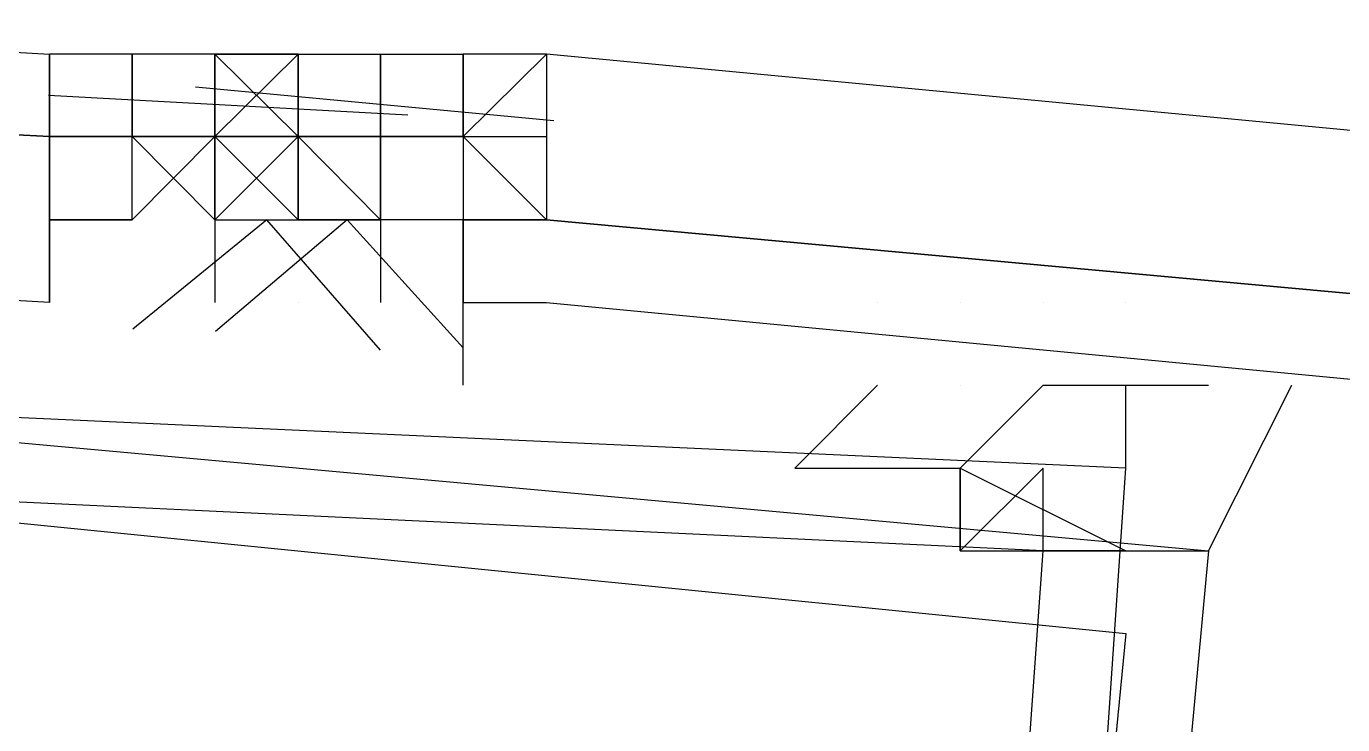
# Model space of a CAD drawing. Header units: feet. Extents: x -84 to 198, y -22 to 181.
# Drawn here: x 95.6629 to 95.8749, y 153.7231 to 153.8356 of the extents above; entities that cross this region are included whole.
import ezdxf

# ---------------------------------------------------------------- set-up
doc = ezdxf.new("R2010")
doc.units = ezdxf.units.FT
doc.layers.add('A-LINEA', color=7, linetype='CONTINUOUS')

msp = doc.modelspace()

# ---------------------------------------------------------------- linework, layer by layer
at = {"layer": 'A-LINEA'}
for p, q in [((95.6667, 153.8311), (95.6667, 153.8311)), ((95.6667, 153.8311), (95.6667, 153.8311)), ((95.6667, 153.8311), (95.6667, 153.8311)), ((95.6667, 153.8311), (95.6667, 153.8311)), ((95.68, 153.8311), (95.6667, 153.8311)), ((95.6667, 153.8311), (95.6667, 153.8311)), ((95.6667, 153.8311), (95.6667, 153.8311)), ((95.6667, 153.8311), (95.6667, 153.8311)), ((95.6667, 153.8311), (95.6667, 153.8311)), ((95.6667, 153.8311), (95.6667, 153.8311)), ((95.6667, 153.8311), (95.6667, 153.8311)), ((95.6667, 153.8311), (95.6667, 153.8311)), ((95.6667, 153.8178), (95.6667, 153.8311)), ((95.6667, 153.8311), (95.6667, 153.8311)), ((95.6667, 153.8311), (95.6667, 153.8311)), ((95.6667, 153.8311), (95.6667, 153.8311)), ((95.6667, 153.8311), (95.6667, 153.8311)), ((95.6667, 153.8311), (95.6667, 153.8311)), ((95.6667, 153.8311), (95.6667, 153.8178)), ((95.6667, 153.8311), (95.6667, 153.8311)), ((95.6667, 153.8311), (95.6667, 153.8311)), ((95.6667, 153.8311), (95.6667, 153.8311)), ((95.6667, 153.8311), (95.6667, 153.8311)), ((95.68, 153.8311), (95.6667, 153.8311)), ((95.6667, 153.8311), (95.6667, 153.8311)), ((95.6667, 153.8311), (95.6667, 153.8311)), ((95.6667, 153.8311), (95.6667, 153.8311)), ((95.6667, 153.8311), (95.6667, 153.8311)), ((95.6667, 153.8311), (95.6667, 153.8311)), ((95.6667, 153.8311), (95.6667, 153.8311)), ((95.6667, 153.8311), (95.6667, 153.8311)), ((95.6667, 153.8178), (95.6667, 153.8311)), ((95.6667, 153.8311), (95.6667, 153.8311)), ((95.6667, 153.8311), (95.6667, 153.8311)), ((95.6667, 153.8311), (95.6667, 153.8311)), ((95.6667, 153.8311), (95.6667, 153.8311)), ((95.6667, 153.8311), (95.6667, 153.8311)), ((95.6667, 153.8311), (95.6667, 153.8178)), ((95.68, 153.8311), (95.68, 153.8311)), ((95.68, 153.8178), (95.68, 153.8311)), ((95.68, 153.8311), (95.68, 153.8311)), ((95.68, 153.8311), (95.68, 153.8311)), ((95.68, 153.8311), (95.68, 153.8311)), ((95.68, 153.8311), (95.68, 153.8311)), ((95.68, 153.8311), (95.68, 153.8311)), ((95.6933, 153.8311), (95.68, 153.8311)), ((95.6933, 153.8311), (95.68, 153.8311)), ((95.68, 153.8311), (95.68, 153.8311)), ((95.68, 153.8311), (95.68, 153.8311)), ((95.68, 153.8178), (95.68, 153.8311)), ((95.68, 153.8311), (95.68, 153.8311)), ((95.68, 153.8311), (95.68, 153.8311)), ((95.68, 153.8311), (95.68, 153.8311)), ((95.68, 153.8311), (95.68, 153.8311)), ((95.68, 153.8311), (95.68, 153.8311)), ((95.6933, 153.8311), (95.68, 153.8311)), ((95.6933, 153.8311), (95.68, 153.8311)), ((95.68, 153.8311), (95.68, 153.8311)), ((95.6933, 153.8311), (95.7067, 153.8311)), ((95.6933, 153.8311), (95.6933, 153.8311)), ((95.6933, 153.8311), (95.6933, 153.8311)), ((95.6933, 153.8311), (95.6933, 153.8311)), ((95.6933, 153.8311), (95.6933, 153.8311)), ((95.6933, 153.8311), (95.6933, 153.8311)), ((95.6933, 153.8178), (95.7067, 153.8311)), ((95.6933, 153.8311), (95.6933, 153.8311)), ((95.6933, 153.8311), (95.7067, 153.8178)), ((95.6933, 153.8311), (95.6933, 153.8311)), ((95.6933, 153.8311), (95.6933, 153.8311)), ((95.6933, 153.8311), (95.6933, 153.8311)), ((95.6933, 153.8311), (95.6933, 153.8311)), ((95.6933, 153.8311), (95.6933, 153.8311)), ((95.6933, 153.8311), (95.6933, 153.8311)), ((95.6933, 153.8311), (95.6933, 153.8311)), ((95.6933, 153.8178), (95.6933, 153.8311)), ((95.6933, 153.8311), (95.6933, 153.8311)), ((95.6933, 153.8311), (95.6933, 153.8311)), ((95.6933, 153.8311), (95.6933, 153.8311)), ((95.6933, 153.8311), (95.6933, 153.8311)), ((95.6933, 153.8311), (95.6933, 153.8311)), ((95.7067, 153.8311), (95.6933, 153.8311)), ((95.6933, 153.8311), (95.6933, 153.8311)), ((95.6933, 153.8311), (95.6933, 153.8311)), ((95.6933, 153.8311), (95.6933, 153.8311)), ((95.6933, 153.8311), (95.6933, 153.8311)), ((95.6933, 153.8311), (95.6933, 153.8311)), ((95.7067, 153.8311), (95.6933, 153.8311)), ((95.6933, 153.8311), (95.6933, 153.8311)), ((95.6933, 153.8311), (95.6933, 153.8311)), ((95.6933, 153.8311), (95.6933, 153.8178)), ((95.6933, 153.8311), (95.6933, 153.8311)), ((95.6933, 153.8311), (95.6933, 153.8311)), ((95.6933, 153.8311), (95.6933, 153.8178)), ((95.6933, 153.8311), (95.6933, 153.8311)), ((95.6933, 153.8311), (95.6933, 153.8311)), ((95.6933, 153.8311), (95.6933, 153.8311)), ((95.6933, 153.8311), (95.6933, 153.8311)), ((95.6933, 153.8178), (95.6933, 153.8311)), ((95.6933, 153.8311), (95.7067, 153.8311)), ((95.6933, 153.8311), (95.6933, 153.8311)), ((95.6933, 153.8311), (95.6933, 153.8311)), ((95.6933, 153.8311), (95.6933, 153.8311)), ((95.6933, 153.8311), (95.6933, 153.8311)), ((95.6933, 153.8311), (95.6933, 153.8311)), ((95.6933, 153.8178), (95.7067, 153.8311)), ((95.6933, 153.8311), (95.6933, 153.8311)), ((95.6933, 153.8311), (95.7067, 153.8178)), ((95.6933, 153.8311), (95.6933, 153.8311)), ((95.6933, 153.8311), (95.6933, 153.8311)), ((95.6933, 153.8311), (95.6933, 153.8311)), ((95.6933, 153.8311), (95.6933, 153.8311)), ((95.6933, 153.8311), (95.6933, 153.8311)), ((95.6933, 153.8311), (95.6933, 153.8311)), ((95.6933, 153.8311), (95.6933, 153.8311)), ((95.6933, 153.8178), (95.6933, 153.8311)), ((95.6933, 153.8311), (95.6933, 153.8311)), ((95.6933, 153.8311), (95.6933, 153.8311)), ((95.6933, 153.8311), (95.6933, 153.8311)), ((95.6933, 153.8311), (95.6933, 153.8311)), ((95.6933, 153.8311), (95.6933, 153.8311)), ((95.7067, 153.8311), (95.6933, 153.8311)), ((95.6933, 153.8311), (95.6933, 153.8311)), ((95.6933, 153.8311), (95.6933, 153.8311)), ((95.6933, 153.8311), (95.6933, 153.8311)), ((95.6933, 153.8311), (95.6933, 153.8311)), ((95.6933, 153.8311), (95.6933, 153.8311)), ((95.7067, 153.8311), (95.6933, 153.8311)), ((95.6933, 153.8311), (95.6933, 153.8311)), ((95.6933, 153.8311), (95.6933, 153.8311)), ((95.6933, 153.8311), (95.6933, 153.8178)), ((95.6933, 153.8311), (95.6933, 153.8311)), ((95.6933, 153.8311), (95.6933, 153.8311)), ((95.6933, 153.8311), (95.6933, 153.8178)), ((95.6933, 153.8311), (95.6933, 153.8311)), ((95.6933, 153.8311), (95.6933, 153.8311)), ((95.6933, 153.8311), (95.6933, 153.8311)), ((95.6933, 153.8311), (95.6933, 153.8311)), ((95.6933, 153.8178), (95.6933, 153.8311)), ((95.7067, 153.8311), (95.72, 153.8311)), ((95.7067, 153.8311), (95.7067, 153.8311)), ((95.7067, 153.8311), (95.7067, 153.8311)), ((95.7067, 153.8311), (95.7067, 153.8311)), ((95.7067, 153.8311), (95.7067, 153.8311)), ((95.7067, 153.8311), (95.7067, 153.8311)), ((95.7067, 153.8311), (95.7067, 153.8311)), ((95.7067, 153.8311), (95.7067, 153.8311)), ((95.7067, 153.8311), (95.7067, 153.8311)), ((95.7067, 153.8311), (95.7067, 153.8311)), ((95.7067, 153.8311), (95.7067, 153.8311)), ((95.7067, 153.8311), (95.7067, 153.8178)), ((95.7067, 153.8311), (95.7067, 153.8311)), ((95.7067, 153.8311), (95.7067, 153.8311)), ((95.7067, 153.8311), (95.7067, 153.8311)), ((95.7067, 153.8311), (95.7067, 153.8311)), ((95.7067, 153.8178), (95.7067, 153.8311)), ((95.7067, 153.8311), (95.7067, 153.8311)), ((95.7067, 153.8311), (95.7067, 153.8311)), ((95.7067, 153.8311), (95.7067, 153.8311)), ((95.7067, 153.8311), (95.7067, 153.8311)), ((95.7067, 153.8311), (95.7067, 153.8311)), ((95.7067, 153.8311), (95.7067, 153.8311)), ((95.7067, 153.8311), (95.7067, 153.8311)), ((95.7067, 153.8311), (95.7067, 153.8311)), ((95.7067, 153.8311), (95.7067, 153.8311)), ((95.7067, 153.8311), (95.7067, 153.8311)), ((95.7067, 153.8311), (95.7067, 153.8311)), ((95.7067, 153.8311), (95.7067, 153.8311)), ((95.7067, 153.8311), (95.7067, 153.8311)), ((95.7067, 153.8311), (95.7067, 153.8311)), ((95.7067, 153.8311), (95.7067, 153.8311)), ((95.7067, 153.8311), (95.7067, 153.8311)), ((95.7067, 153.8311), (95.7067, 153.8311)), ((95.7067, 153.8311), (95.7067, 153.8311)), ((95.7067, 153.8311), (95.7067, 153.8311)), ((95.7067, 153.8311), (95.7067, 153.8311)), ((95.7067, 153.8178), (95.7067, 153.8311)), ((95.7067, 153.8311), (95.7067, 153.8311)), ((95.7067, 153.8311), (95.7067, 153.8311)), ((95.7067, 153.8311), (95.72, 153.8311)), ((95.7067, 153.8311), (95.7067, 153.8311)), ((95.7067, 153.8311), (95.7067, 153.8311)), ((95.7067, 153.8311), (95.7067, 153.8311)), ((95.7067, 153.8311), (95.7067, 153.8311)), ((95.7067, 153.8311), (95.7067, 153.8311)), ((95.7067, 153.8311), (95.7067, 153.8311)), ((95.7067, 153.8311), (95.7067, 153.8311)), ((95.7067, 153.8311), (95.7067, 153.8311)), ((95.7067, 153.8311), (95.7067, 153.8311)), ((95.7067, 153.8311), (95.7067, 153.8311)), ((95.7067, 153.8311), (95.7067, 153.8178)), ((95.7067, 153.8311), (95.7067, 153.8311)), ((95.7067, 153.8311), (95.7067, 153.8311)), ((95.7067, 153.8311), (95.7067, 153.8311)), ((95.7067, 153.8311), (95.7067, 153.8311)), ((95.7067, 153.8178), (95.7067, 153.8311)), ((95.7067, 153.8311), (95.7067, 153.8311)), ((95.7067, 153.8311), (95.7067, 153.8311)), ((95.7067, 153.8311), (95.7067, 153.8311)), ((95.7067, 153.8311), (95.7067, 153.8311)), ((95.7067, 153.8311), (95.7067, 153.8311)), ((95.7067, 153.8311), (95.7067, 153.8311)), ((95.7067, 153.8311), (95.7067, 153.8311)), ((95.7067, 153.8311), (95.7067, 153.8311)), ((95.7067, 153.8311), (95.7067, 153.8311)), ((95.7067, 153.8311), (95.7067, 153.8311)), ((95.7067, 153.8311), (95.7067, 153.8311)), ((95.7067, 153.8311), (95.7067, 153.8311)), ((95.7067, 153.8311), (95.7067, 153.8311)), ((95.7067, 153.8311), (95.7067, 153.8311)), ((95.7067, 153.8311), (95.7067, 153.8311)), ((95.7067, 153.8311), (95.7067, 153.8311)), ((95.7067, 153.8311), (95.7067, 153.8311)), ((95.7067, 153.8311), (95.7067, 153.8311)), ((95.7067, 153.8311), (95.7067, 153.8311)), ((95.7067, 153.8311), (95.7067, 153.8311)), ((95.7067, 153.8178), (95.7067, 153.8311)), ((95.7067, 153.8311), (95.7067, 153.8311)), ((95.7067, 153.8311), (95.7067, 153.8311)), ((95.72, 153.8311), (95.72, 153.8311)), ((95.72, 153.8311), (95.7333, 153.8311)), ((95.72, 153.8178), (95.72, 153.8311)), ((95.72, 153.8311), (95.72, 153.8311)), ((95.72, 153.8311), (95.72, 153.8178)), ((95.72, 153.8311), (95.72, 153.8311)), ((95.72, 153.8311), (95.72, 153.8311)), ((95.72, 153.8311), (95.72, 153.8311)), ((95.72, 153.8311), (95.72, 153.8311)), ((95.72, 153.8311), (95.72, 153.8311)), ((95.72, 153.8311), (95.72, 153.8311)), ((95.72, 153.8311), (95.72, 153.8311)), ((95.72, 153.8311), (95.72, 153.8311)), ((95.72, 153.8311), (95.72, 153.8311)), ((95.72, 153.8311), (95.72, 153.8311)), ((95.72, 153.8311), (95.72, 153.8311)), ((95.72, 153.8311), (95.72, 153.8311)), ((95.72, 153.8311), (95.72, 153.8311)), ((95.72, 153.8311), (95.72, 153.8311)), ((95.72, 153.8311), (95.72, 153.8311)), ((95.72, 153.8311), (95.7333, 153.8311)), ((95.72, 153.8178), (95.72, 153.8311)), ((95.72, 153.8311), (95.72, 153.8311)), ((95.72, 153.8311), (95.72, 153.8178)), ((95.72, 153.8311), (95.72, 153.8311)), ((95.72, 153.8311), (95.72, 153.8311)), ((95.72, 153.8311), (95.72, 153.8311)), ((95.72, 153.8311), (95.72, 153.8311)), ((95.72, 153.8311), (95.72, 153.8311)), ((95.72, 153.8311), (95.72, 153.8311)), ((95.72, 153.8311), (95.72, 153.8311)), ((95.72, 153.8311), (95.72, 153.8311)), ((95.72, 153.8311), (95.72, 153.8311)), ((95.72, 153.8311), (95.72, 153.8311)), ((95.72, 153.8311), (95.72, 153.8311)), ((95.72, 153.8311), (95.72, 153.8311)), ((95.72, 153.8311), (95.72, 153.8311)), ((95.72, 153.8311), (95.72, 153.8311)), ((95.7333, 153.8311), (95.7333, 153.8311)), ((95.7333, 153.8311), (95.7333, 153.8311)), ((95.7333, 153.8311), (95.7333, 153.8311)), ((95.7333, 153.8178), (95.7333, 153.8311)), ((95.7333, 153.8311), (95.7333, 153.8311)), ((95.7333, 153.8311), (95.7333, 153.8311)), ((95.7333, 153.8311), (95.7333, 153.8311)), ((95.7333, 153.8311), (95.7333, 153.8311)), ((95.7333, 153.8311), (95.7333, 153.8311)), ((95.7333, 153.8311), (95.7333, 153.8311)), ((95.7333, 153.8311), (95.7333, 153.8311)), ((95.7467, 153.8311), (95.7333, 153.8311)), ((95.7467, 153.8311), (95.7333, 153.8311)), ((95.7333, 153.8311), (95.7333, 153.8311)), ((95.7333, 153.8311), (95.7333, 153.8311)), ((95.7333, 153.8311), (95.7333, 153.8311)), ((95.7333, 153.8178), (95.7333, 153.8311)), ((95.7333, 153.8311), (95.7333, 153.8311)), ((95.7333, 153.8311), (95.7333, 153.8311)), ((95.7333, 153.8311), (95.7333, 153.8311)), ((95.7333, 153.8311), (95.7333, 153.8311)), ((95.7333, 153.8311), (95.7333, 153.8311)), ((95.7333, 153.8311), (95.7333, 153.8311)), ((95.7333, 153.8311), (95.7333, 153.8311)), ((95.7467, 153.8311), (95.7333, 153.8311)), ((95.7467, 153.8311), (95.7333, 153.8311)), ((95.7467, 153.8311), (95.7467, 153.8311)), ((95.7467, 153.8311), (95.7467, 153.8311)), ((95.7467, 153.8311), (95.7467, 153.8311)), ((95.7467, 153.8311), (95.7467, 153.8311)), ((95.7467, 153.8311), (95.7467, 153.8311)), ((95.7467, 153.8311), (95.7467, 153.8311)), ((95.6902, 153.8258), (95.7479, 153.8204)), ((95.6902, 153.8258), (95.7479, 153.8204)), ((95.6665, 153.8245), (95.7244, 153.8213)), ((95.6665, 153.8245), (95.7244, 153.8213)), ((95.6667, 153.8178), (95.6667, 153.8178)), ((95.68, 153.8178), (95.6667, 153.8178)), ((95.6667, 153.8178), (95.6667, 153.8178)), ((95.6667, 153.8178), (95.6667, 153.8178)), ((95.6667, 153.8178), (95.6667, 153.8178)), ((95.6667, 153.8178), (95.6667, 153.8178)), ((95.6667, 153.8178), (95.6667, 153.8178)), ((95.6667, 153.8178), (95.6667, 153.8178)), ((95.6667, 153.8178), (95.6667, 153.8178)), ((95.6667, 153.8178), (95.6667, 153.8178)), ((95.6667, 153.8178), (95.6667, 153.8178)), ((95.6667, 153.8178), (95.6667, 153.8044)), ((95.6667, 153.8178), (95.6667, 153.8178)), ((95.6667, 153.8178), (95.6667, 153.8178)), ((95.6667, 153.8178), (95.68, 153.8178)), ((95.6667, 153.8178), (95.68, 153.8178)), ((95.6667, 153.8178), (95.68, 153.8178)), ((95.6667, 153.8178), (95.68, 153.8178)), ((95.6667, 153.8178), (95.6667, 153.8178)), ((95.68, 153.8178), (95.6667, 153.8178)), ((95.6667, 153.8178), (95.6667, 153.8178)), ((95.6667, 153.8178), (95.6667, 153.8178)), ((95.6667, 153.8178), (95.6667, 153.8178)), ((95.6667, 153.8178), (95.6667, 153.8178)), ((95.6667, 153.8178), (95.6667, 153.8178)), ((95.6667, 153.8178), (95.6667, 153.8178)), ((95.6667, 153.8178), (95.6667, 153.8178)), ((95.6667, 153.8178), (95.6667, 153.8178)), ((95.6667, 153.8178), (95.6667, 153.8178)), ((95.6667, 153.8178), (95.6667, 153.8044)), ((95.6667, 153.8178), (95.6667, 153.8178)), ((95.6667, 153.8178), (95.6667, 153.8178)), ((95.6667, 153.8178), (95.68, 153.8178)), ((95.6667, 153.8178), (95.68, 153.8178)), ((95.6667, 153.8178), (95.68, 153.8178)), ((95.6667, 153.8178), (95.68, 153.8178)), ((95.68, 153.8178), (95.68, 153.8178)), ((95.68, 153.8178), (95.6933, 153.8178)), ((95.68, 153.8178), (95.68, 153.8178)), ((95.6933, 153.8178), (95.68, 153.8178)), ((95.68, 153.8178), (95.68, 153.8178)), ((95.68, 153.8178), (95.68, 153.8178)), ((95.68, 153.8178), (95.68, 153.8178)), ((95.68, 153.8044), (95.68, 153.8178)), ((95.68, 153.8178), (95.68, 153.8178)), ((95.68, 153.8178), (95.68, 153.8178)), ((95.68, 153.8178), (95.68, 153.8178)), ((95.68, 153.8178), (95.68, 153.8178)), ((95.68, 153.8178), (95.68, 153.8178)), ((95.6933, 153.8178), (95.68, 153.8044)), ((95.68, 153.8178), (95.68, 153.8178)), ((95.68, 153.8178), (95.68, 153.8178)), ((95.68, 153.8178), (95.68, 153.8178)), ((95.68, 153.8178), (95.68, 153.8178)), ((95.68, 153.8178), (95.68, 153.8178)), ((95.68, 153.8178), (95.68, 153.8178)), ((95.68, 153.8178), (95.68, 153.8178)), ((95.68, 153.8044), (95.68, 153.8178)), ((95.68, 153.8178), (95.68, 153.8178)), ((95.68, 153.8178), (95.68, 153.8178)), ((95.68, 153.8178), (95.68, 153.8178)), ((95.68, 153.8178), (95.68, 153.8178)), ((95.68, 153.8178), (95.68, 153.8178)), ((95.68, 153.8178), (95.68, 153.8178)), ((95.68, 153.8178), (95.68, 153.8178)), ((95.68, 153.8178), (95.68, 153.8178)), ((95.68, 153.8178), (95.68, 153.8178)), ((95.68, 153.8178), (95.68, 153.8178)), ((95.68, 153.8178), (95.68, 153.8178)), ((95.68, 153.8178), (95.68, 153.8178)), ((95.68, 153.8178), (95.68, 153.8178)), ((95.68, 153.8178), (95.68, 153.8178)), ((95.68, 153.8178), (95.68, 153.8178)), ((95.68, 153.8178), (95.68, 153.8178)), ((95.68, 153.8178), (95.68, 153.8178)), ((95.68, 153.8044), (95.68, 153.8178)), ((95.68, 153.8178), (95.68, 153.8178)), ((95.68, 153.8178), (95.6933, 153.8178)), ((95.68, 153.8178), (95.68, 153.8178)), ((95.6933, 153.8178), (95.68, 153.8178)), ((95.68, 153.8178), (95.68, 153.8178)), ((95.68, 153.8178), (95.68, 153.8178)), ((95.68, 153.8178), (95.68, 153.8178)), ((95.68, 153.8044), (95.68, 153.8178)), ((95.68, 153.8178), (95.68, 153.8178)), ((95.68, 153.8178), (95.68, 153.8178)), ((95.68, 153.8178), (95.68, 153.8178)), ((95.68, 153.8178), (95.68, 153.8178)), ((95.68, 153.8178), (95.68, 153.8178)), ((95.6933, 153.8178), (95.68, 153.8044)), ((95.68, 153.8178), (95.68, 153.8178)), ((95.68, 153.8178), (95.68, 153.8178)), ((95.68, 153.8178), (95.68, 153.8178)), ((95.68, 153.8178), (95.68, 153.8178)), ((95.68, 153.8178), (95.68, 153.8178)), ((95.68, 153.8178), (95.68, 153.8178)), ((95.68, 153.8178), (95.68, 153.8178)), ((95.68, 153.8044), (95.68, 153.8178)), ((95.68, 153.8178), (95.68, 153.8178)), ((95.68, 153.8178), (95.68, 153.8178)), ((95.68, 153.8178), (95.68, 153.8178)), ((95.68, 153.8178), (95.68, 153.8178)), ((95.68, 153.8178), (95.68, 153.8178)), ((95.68, 153.8178), (95.68, 153.8178)), ((95.68, 153.8178), (95.68, 153.8178)), ((95.68, 153.8178), (95.68, 153.8178)), ((95.68, 153.8178), (95.68, 153.8178)), ((95.68, 153.8178), (95.68, 153.8178)), ((95.68, 153.8178), (95.68, 153.8178)), ((95.68, 153.8178), (95.68, 153.8178)), ((95.68, 153.8178), (95.68, 153.8178)), ((95.68, 153.8178), (95.68, 153.8178)), ((95.68, 153.8178), (95.68, 153.8178)), ((95.68, 153.8178), (95.68, 153.8178)), ((95.68, 153.8178), (95.68, 153.8178)), ((95.68, 153.8044), (95.68, 153.8178)), ((95.6933, 153.8178), (95.6933, 153.8178)), ((95.6933, 153.8178), (95.7067, 153.8178)), ((95.6933, 153.8178), (95.6933, 153.8178)), ((95.6933, 153.8178), (95.6933, 153.8178)), ((95.6933, 153.8178), (95.6933, 153.8178)), ((95.6933, 153.8178), (95.6933, 153.8178)), ((95.6933, 153.8178), (95.6933, 153.8178)), ((95.6933, 153.8178), (95.6933, 153.8178)), ((95.6933, 153.8178), (95.6933, 153.8178)), ((95.6933, 153.8178), (95.6933, 153.8178)), ((95.6933, 153.8178), (95.6933, 153.8178)), ((95.6933, 153.8178), (95.6933, 153.8178)), ((95.6933, 153.8178), (95.7067, 153.8178)), ((95.6933, 153.8178), (95.6933, 153.8178)), ((95.6933, 153.8178), (95.6933, 153.8178)), ((95.6933, 153.8178), (95.6933, 153.8178)), ((95.6933, 153.8178), (95.6933, 153.8178)), ((95.6933, 153.8178), (95.6933, 153.8178)), ((95.6933, 153.8178), (95.6933, 153.8044)), ((95.6933, 153.8178), (95.6933, 153.8178)), ((95.6933, 153.8178), (95.6933, 153.8178)), ((95.6933, 153.8178), (95.6933, 153.8178)), ((95.6933, 153.8178), (95.6933, 153.8178)), ((95.6933, 153.8178), (95.6933, 153.8178)), ((95.6933, 153.8178), (95.6933, 153.8178)), ((95.6933, 153.8178), (95.6933, 153.8178)), ((95.6933, 153.8178), (95.6933, 153.8178)), ((95.6933, 153.8178), (95.6933, 153.8044)), ((95.6933, 153.8178), (95.6933, 153.8178)), ((95.6933, 153.8178), (95.6933, 153.8178)), ((95.6933, 153.8178), (95.6933, 153.8178)), ((95.6933, 153.8178), (95.6933, 153.8178)), ((95.6933, 153.8178), (95.6933, 153.8178)), ((95.7067, 153.8178), (95.6933, 153.8178)), ((95.6933, 153.8178), (95.6933, 153.8178)), ((95.6933, 153.8178), (95.6933, 153.8178)), ((95.6933, 153.8178), (95.6933, 153.8178)), ((95.6933, 153.8178), (95.6933, 153.8178)), ((95.6933, 153.8044), (95.6933, 153.8178)), ((95.7067, 153.8044), (95.6933, 153.8178)), ((95.6933, 153.8178), (95.6933, 153.8044)), ((95.6933, 153.8178), (95.6933, 153.8178)), ((95.6933, 153.8178), (95.6933, 153.8044)), ((95.6933, 153.8178), (95.6933, 153.8178)), ((95.6933, 153.8178), (95.6933, 153.8178)), ((95.6933, 153.8178), (95.6933, 153.8178)), ((95.6933, 153.8178), (95.6933, 153.8178)), ((95.6933, 153.8178), (95.6933, 153.8178)), ((95.6933, 153.8178), (95.6933, 153.8178)), ((95.6933, 153.8044), (95.6933, 153.8178)), ((95.6933, 153.8178), (95.6933, 153.8178)), ((95.6933, 153.8178), (95.6933, 153.8178)), ((95.6933, 153.8178), (95.6933, 153.8178)), ((95.6933, 153.8178), (95.6933, 153.8178)), ((95.6933, 153.8178), (95.6933, 153.8178)), ((95.6933, 153.8178), (95.7067, 153.8178)), ((95.6933, 153.8178), (95.6933, 153.8178)), ((95.6933, 153.8178), (95.6933, 153.8178)), ((95.6933, 153.8178), (95.6933, 153.8178)), ((95.6933, 153.8178), (95.6933, 153.8178)), ((95.6933, 153.8178), (95.6933, 153.8178)), ((95.6933, 153.8178), (95.6933, 153.8178)), ((95.6933, 153.8178), (95.6933, 153.8178)), ((95.6933, 153.8178), (95.6933, 153.8178)), ((95.6933, 153.8178), (95.6933, 153.8178)), ((95.6933, 153.8178), (95.6933, 153.8178)), ((95.6933, 153.8178), (95.7067, 153.8178)), ((95.6933, 153.8178), (95.6933, 153.8178)), ((95.6933, 153.8178), (95.6933, 153.8178)), ((95.6933, 153.8178), (95.6933, 153.8178)), ((95.6933, 153.8178), (95.6933, 153.8178)), ((95.6933, 153.8178), (95.6933, 153.8178)), ((95.6933, 153.8178), (95.6933, 153.8044)), ((95.6933, 153.8178), (95.6933, 153.8178)), ((95.6933, 153.8178), (95.6933, 153.8178)), ((95.6933, 153.8178), (95.6933, 153.8178)), ((95.6933, 153.8178), (95.6933, 153.8178)), ((95.6933, 153.8178), (95.6933, 153.8178)), ((95.6933, 153.8178), (95.6933, 153.8178)), ((95.6933, 153.8178), (95.6933, 153.8178)), ((95.6933, 153.8178), (95.6933, 153.8178)), ((95.6933, 153.8178), (95.6933, 153.8044)), ((95.6933, 153.8178), (95.6933, 153.8178)), ((95.6933, 153.8178), (95.6933, 153.8178)), ((95.6933, 153.8178), (95.6933, 153.8178)), ((95.6933, 153.8178), (95.6933, 153.8178)), ((95.6933, 153.8178), (95.6933, 153.8178)), ((95.7067, 153.8178), (95.6933, 153.8178)), ((95.6933, 153.8178), (95.6933, 153.8178)), ((95.6933, 153.8178), (95.6933, 153.8178)), ((95.6933, 153.8178), (95.6933, 153.8178)), ((95.6933, 153.8178), (95.6933, 153.8178)), ((95.6933, 153.8044), (95.6933, 153.8178)), ((95.7067, 153.8044), (95.6933, 153.8178)), ((95.6933, 153.8178), (95.6933, 153.8044)), ((95.6933, 153.8178), (95.6933, 153.8178)), ((95.6933, 153.8178), (95.6933, 153.8044)), ((95.6933, 153.8178), (95.6933, 153.8178)), ((95.6933, 153.8178), (95.6933, 153.8178)), ((95.6933, 153.8178), (95.6933, 153.8178)), ((95.6933, 153.8178), (95.6933, 153.8178)), ((95.6933, 153.8178), (95.6933, 153.8178)), ((95.6933, 153.8178), (95.6933, 153.8178)), ((95.6933, 153.8044), (95.6933, 153.8178)), ((95.6933, 153.8178), (95.6933, 153.8178)), ((95.6933, 153.8178), (95.6933, 153.8178)), ((95.6933, 153.8178), (95.6933, 153.8178)), ((95.6933, 153.8178), (95.6933, 153.8178)), ((95.7067, 153.8178), (95.7067, 153.8178)), ((95.7067, 153.8178), (95.7067, 153.8178)), ((95.7067, 153.8178), (95.7067, 153.8178)), ((95.7067, 153.8178), (95.7067, 153.8178)), ((95.7067, 153.8178), (95.7067, 153.8178)), ((95.7067, 153.8178), (95.7067, 153.8178)), ((95.7067, 153.8178), (95.7067, 153.8178)), ((95.7067, 153.8178), (95.7067, 153.8178)), ((95.7067, 153.8178), (95.7067, 153.8178)), ((95.7067, 153.8178), (95.7067, 153.8178)), ((95.7067, 153.8178), (95.7067, 153.8178)), ((95.7067, 153.8178), (95.7067, 153.8178)), ((95.7067, 153.8178), (95.7067, 153.8178)), ((95.7067, 153.8178), (95.7067, 153.8178)), ((95.7067, 153.8178), (95.7067, 153.8178)), ((95.7067, 153.8044), (95.7067, 153.8178)), ((95.7067, 153.8178), (95.7067, 153.8178)), ((95.7067, 153.8178), (95.7067, 153.8178)), ((95.7067, 153.8178), (95.7067, 153.8178)), ((95.7067, 153.8178), (95.7067, 153.8178)), ((95.7067, 153.8178), (95.7067, 153.8178)), ((95.72, 153.8178), (95.7067, 153.8178)), ((95.7067, 153.8178), (95.7067, 153.8178)), ((95.7067, 153.8178), (95.7067, 153.8178)), ((95.7067, 153.8178), (95.7067, 153.8178)), ((95.7067, 153.8178), (95.7067, 153.8178)), ((95.7067, 153.8044), (95.7067, 153.8178)), ((95.7067, 153.8178), (95.7067, 153.8178)), ((95.72, 153.8044), (95.7067, 153.8178)), ((95.72, 153.8178), (95.7067, 153.8178)), ((95.7067, 153.8044), (95.7067, 153.8178)), ((95.72, 153.8178), (95.7067, 153.8178)), ((95.7067, 153.8178), (95.7067, 153.8178)), ((95.7067, 153.8178), (95.7067, 153.8178)), ((95.7067, 153.8178), (95.7067, 153.8178)), ((95.7067, 153.8178), (95.7067, 153.8178)), ((95.7067, 153.8178), (95.7067, 153.8178)), ((95.7067, 153.8178), (95.7067, 153.8178)), ((95.7067, 153.8178), (95.7067, 153.8178)), ((95.7067, 153.8178), (95.7067, 153.8178)), ((95.7067, 153.8178), (95.7067, 153.8178)), ((95.7067, 153.8178), (95.7067, 153.8178)), ((95.7067, 153.8178), (95.7067, 153.8178)), ((95.7067, 153.8178), (95.7067, 153.8178)), ((95.7067, 153.8178), (95.7067, 153.8178)), ((95.7067, 153.8178), (95.7067, 153.8178)), ((95.7067, 153.8178), (95.7067, 153.8044)), ((95.7067, 153.8178), (95.7067, 153.8178)), ((95.7067, 153.8178), (95.7067, 153.8178)), ((95.7067, 153.8178), (95.7067, 153.8044)), ((95.7067, 153.8178), (95.7067, 153.8178)), ((95.7067, 153.8178), (95.7067, 153.8178)), ((95.7067, 153.8178), (95.7067, 153.8178)), ((95.7067, 153.8178), (95.7067, 153.8178)), ((95.7067, 153.8178), (95.72, 153.8178)), ((95.7067, 153.8178), (95.7067, 153.8178)), ((95.7067, 153.8178), (95.7067, 153.8178)), ((95.7067, 153.8178), (95.7067, 153.8178)), ((95.7067, 153.8178), (95.7067, 153.8178)), ((95.7067, 153.8178), (95.7067, 153.8178)), ((95.7067, 153.8178), (95.7067, 153.8178)), ((95.7067, 153.8178), (95.7067, 153.8178)), ((95.7067, 153.8178), (95.7067, 153.8178)), ((95.7067, 153.8178), (95.7067, 153.8178)), ((95.7067, 153.8178), (95.7067, 153.8178)), ((95.7067, 153.8178), (95.7067, 153.8178)), ((95.7067, 153.8178), (95.7067, 153.8178)), ((95.7067, 153.8178), (95.7067, 153.8178)), ((95.7067, 153.8178), (95.7067, 153.8178)), ((95.7067, 153.8178), (95.7067, 153.8178)), ((95.7067, 153.8044), (95.7067, 153.8178)), ((95.7067, 153.8178), (95.7067, 153.8178)), ((95.7067, 153.8178), (95.7067, 153.8178)), ((95.7067, 153.8178), (95.7067, 153.8178)), ((95.7067, 153.8178), (95.7067, 153.8178)), ((95.7067, 153.8178), (95.7067, 153.8178)), ((95.72, 153.8178), (95.7067, 153.8178)), ((95.7067, 153.8178), (95.7067, 153.8178)), ((95.7067, 153.8178), (95.7067, 153.8178)), ((95.7067, 153.8178), (95.7067, 153.8178)), ((95.7067, 153.8178), (95.7067, 153.8178)), ((95.7067, 153.8044), (95.7067, 153.8178)), ((95.7067, 153.8178), (95.7067, 153.8178)), ((95.72, 153.8044), (95.7067, 153.8178)), ((95.72, 153.8178), (95.7067, 153.8178)), ((95.7067, 153.8044), (95.7067, 153.8178)), ((95.72, 153.8178), (95.7067, 153.8178)), ((95.7067, 153.8178), (95.7067, 153.8178)), ((95.7067, 153.8178), (95.7067, 153.8178)), ((95.7067, 153.8178), (95.7067, 153.8178)), ((95.7067, 153.8178), (95.7067, 153.8178)), ((95.7067, 153.8178), (95.7067, 153.8178)), ((95.7067, 153.8178), (95.7067, 153.8178)), ((95.7067, 153.8178), (95.7067, 153.8178)), ((95.7067, 153.8178), (95.7067, 153.8178)), ((95.7067, 153.8178), (95.7067, 153.8178)), ((95.7067, 153.8178), (95.7067, 153.8178)), ((95.7067, 153.8178), (95.7067, 153.8178)), ((95.7067, 153.8178), (95.7067, 153.8178)), ((95.7067, 153.8178), (95.7067, 153.8178)), ((95.7067, 153.8178), (95.7067, 153.8178)), ((95.7067, 153.8178), (95.7067, 153.8044)), ((95.7067, 153.8178), (95.7067, 153.8178)), ((95.7067, 153.8178), (95.7067, 153.8178)), ((95.7067, 153.8178), (95.7067, 153.8044)), ((95.7067, 153.8178), (95.7067, 153.8178)), ((95.7067, 153.8178), (95.7067, 153.8178)), ((95.7067, 153.8178), (95.7067, 153.8178)), ((95.7067, 153.8178), (95.7067, 153.8178)), ((95.7067, 153.8178), (95.72, 153.8178)), ((95.72, 153.8178), (95.72, 153.8178)), ((95.72, 153.8178), (95.72, 153.8178)), ((95.72, 153.8178), (95.72, 153.8178)), ((95.72, 153.8178), (95.72, 153.8178)), ((95.72, 153.8178), (95.72, 153.8178)), ((95.72, 153.8044), (95.72, 153.8178)), ((95.72, 153.8178), (95.72, 153.8178)), ((95.72, 153.8178), (95.72, 153.8178)), ((95.72, 153.8178), (95.72, 153.8044)), ((95.72, 153.8178), (95.72, 153.8178)), ((95.72, 153.8178), (95.72, 153.8178)), ((95.72, 153.8178), (95.72, 153.8178)), ((95.72, 153.8178), (95.72, 153.8178)), ((95.72, 153.8178), (95.72, 153.8178)), ((95.72, 153.8178), (95.72, 153.8178)), ((95.72, 153.8044), (95.72, 153.8178)), ((95.72, 153.8178), (95.72, 153.8178)), ((95.72, 153.8178), (95.72, 153.8178)), ((95.72, 153.8178), (95.72, 153.8178)), ((95.72, 153.8178), (95.72, 153.8178)), ((95.72, 153.8178), (95.72, 153.8044)), ((95.72, 153.8178), (95.72, 153.8178)), ((95.72, 153.8178), (95.72, 153.8044)), ((95.72, 153.8178), (95.7333, 153.8178)), ((95.72, 153.8178), (95.72, 153.8178)), ((95.72, 153.8178), (95.72, 153.8178)), ((95.72, 153.8178), (95.72, 153.8178)), ((95.72, 153.8178), (95.72, 153.8178)), ((95.72, 153.8178), (95.72, 153.8178)), ((95.72, 153.8178), (95.72, 153.8178)), ((95.72, 153.8178), (95.72, 153.8178)), ((95.72, 153.8178), (95.72, 153.8178)), ((95.72, 153.8178), (95.72, 153.8178)), ((95.72, 153.8178), (95.72, 153.8178)), ((95.72, 153.8178), (95.72, 153.8178)), ((95.72, 153.8178), (95.72, 153.8178)), ((95.72, 153.8178), (95.72, 153.8178)), ((95.72, 153.8178), (95.72, 153.8178)), ((95.72, 153.8178), (95.72, 153.8178)), ((95.72, 153.8178), (95.72, 153.8044)), ((95.72, 153.8178), (95.72, 153.8178)), ((95.72, 153.8178), (95.72, 153.8178)), ((95.72, 153.8178), (95.72, 153.8178)), ((95.72, 153.8178), (95.72, 153.8178)), ((95.72, 153.8178), (95.72, 153.8178)), ((95.72, 153.8178), (95.72, 153.8178)), ((95.72, 153.8044), (95.72, 153.8178)), ((95.72, 153.8178), (95.72, 153.8178)), ((95.72, 153.8178), (95.72, 153.8178)), ((95.72, 153.8178), (95.72, 153.8044)), ((95.72, 153.8178), (95.72, 153.8178)), ((95.72, 153.8178), (95.72, 153.8178)), ((95.72, 153.8178), (95.72, 153.8178)), ((95.72, 153.8178), (95.72, 153.8178)), ((95.72, 153.8178), (95.72, 153.8178)), ((95.72, 153.8178), (95.72, 153.8178)), ((95.72, 153.8044), (95.72, 153.8178)), ((95.72, 153.8178), (95.72, 153.8178)), ((95.72, 153.8178), (95.72, 153.8178)), ((95.72, 153.8178), (95.72, 153.8178)), ((95.72, 153.8178), (95.72, 153.8178)), ((95.72, 153.8178), (95.72, 153.8044)), ((95.72, 153.8178), (95.72, 153.8178)), ((95.72, 153.8178), (95.72, 153.8044)), ((95.72, 153.8178), (95.7333, 153.8178)), ((95.72, 153.8178), (95.72, 153.8178)), ((95.72, 153.8178), (95.72, 153.8178)), ((95.72, 153.8178), (95.72, 153.8178)), ((95.72, 153.8178), (95.72, 153.8178)), ((95.72, 153.8178), (95.72, 153.8178)), ((95.72, 153.8178), (95.72, 153.8178)), ((95.72, 153.8178), (95.72, 153.8178)), ((95.72, 153.8178), (95.72, 153.8178)), ((95.72, 153.8178), (95.72, 153.8178)), ((95.72, 153.8178), (95.72, 153.8178)), ((95.72, 153.8178), (95.72, 153.8178)), ((95.72, 153.8178), (95.72, 153.8178)), ((95.72, 153.8178), (95.72, 153.8178)), ((95.72, 153.8178), (95.72, 153.8178)), ((95.72, 153.8178), (95.72, 153.8178)), ((95.72, 153.8178), (95.72, 153.8044)), ((95.72, 153.8178), (95.72, 153.8178)), ((95.7333, 153.8178), (95.7333, 153.8178)), ((95.7333, 153.8178), (95.7333, 153.8178)), ((95.7333, 153.8178), (95.7333, 153.8178)), ((95.7333, 153.8178), (95.7467, 153.8178)), ((95.7333, 153.8178), (95.7333, 153.8178)), ((95.7333, 153.8178), (95.7333, 153.8178)), ((95.7333, 153.8178), (95.7333, 153.8178)), ((95.7333, 153.8178), (95.7333, 153.8178)), ((95.7333, 153.8178), (95.7333, 153.8178)), ((95.7333, 153.8178), (95.7333, 153.8178)), ((95.7333, 153.8178), (95.7333, 153.8178)), ((95.7333, 153.8178), (95.7333, 153.8178)), ((95.7333, 153.8178), (95.7333, 153.8178)), ((95.7333, 153.8178), (95.7333, 153.8178)), ((95.7333, 153.8178), (95.7333, 153.8178)), ((95.7333, 153.8178), (95.7333, 153.8178)), ((95.7333, 153.8178), (95.7333, 153.8178)), ((95.7333, 153.8178), (95.7333, 153.8178)), ((95.7333, 153.8178), (95.7333, 153.8178)), ((95.7333, 153.8178), (95.7333, 153.8178)), ((95.7333, 153.8178), (95.7333, 153.8178)), ((95.7333, 153.8178), (95.7333, 153.8178)), ((95.7333, 153.8178), (95.7333, 153.8178)), ((95.7333, 153.8178), (95.7333, 153.8178)), ((95.7333, 153.8178), (95.7333, 153.8178)), ((95.7333, 153.8178), (95.7333, 153.8178)), ((95.7333, 153.8178), (95.7333, 153.8178)), ((95.7333, 153.8178), (95.7333, 153.8178)), ((95.7333, 153.8178), (95.7333, 153.8178)), ((95.7333, 153.8178), (95.7467, 153.8178)), ((95.7333, 153.8178), (95.7333, 153.8178)), ((95.7333, 153.8178), (95.7333, 153.8178)), ((95.7333, 153.8178), (95.7333, 153.8178)), ((95.7333, 153.8178), (95.7333, 153.8178)), ((95.7333, 153.8178), (95.7333, 153.8178)), ((95.7333, 153.8178), (95.7333, 153.8178)), ((95.7333, 153.8178), (95.7333, 153.8178)), ((95.7333, 153.8178), (95.7333, 153.8178)), ((95.7333, 153.8178), (95.7333, 153.8178)), ((95.7333, 153.8178), (95.7333, 153.8178)), ((95.7333, 153.8178), (95.7333, 153.8178)), ((95.7333, 153.8178), (95.7333, 153.8178)), ((95.7333, 153.8178), (95.7333, 153.8178)), ((95.7333, 153.8178), (95.7333, 153.8178)), ((95.7333, 153.8178), (95.7333, 153.8178)), ((95.7333, 153.8178), (95.7333, 153.8178)), ((95.7333, 153.8178), (95.7333, 153.8178)), ((95.7333, 153.8178), (95.7333, 153.8178)), ((95.7333, 153.8178), (95.7333, 153.8178)), ((95.7333, 153.8178), (95.7333, 153.8178)), ((95.7333, 153.8178), (95.7333, 153.8178)), ((95.7333, 153.8178), (95.7333, 153.8178)), ((95.6667, 153.8044), (95.6667, 153.8044)), ((95.6667, 153.8044), (95.6667, 153.8044)), ((95.68, 153.8044), (95.6667, 153.8044)), ((95.6667, 153.8044), (95.68, 153.8044)), ((95.6667, 153.8044), (95.6667, 153.8044)), ((95.6667, 153.8044), (95.6667, 153.8044)), ((95.6667, 153.8044), (95.6667, 153.8044)), ((95.6667, 153.8044), (95.6667, 153.8044)), ((95.6667, 153.8044), (95.6667, 153.8044)), ((95.6667, 153.8044), (95.6667, 153.8044)), ((95.6667, 153.8044), (95.6667, 153.8044)), ((95.6667, 153.8044), (95.6667, 153.8044)), ((95.6667, 153.8044), (95.6667, 153.8044)), ((95.6667, 153.8044), (95.6667, 153.8044)), ((95.68, 153.8044), (95.6667, 153.8044)), ((95.6667, 153.8044), (95.68, 153.8044)), ((95.6667, 153.8044), (95.6667, 153.8044)), ((95.6667, 153.8044), (95.6667, 153.8044)), ((95.6667, 153.8044), (95.6667, 153.8044)), ((95.6667, 153.8044), (95.6667, 153.8044)), ((95.6667, 153.8044), (95.6667, 153.8044)), ((95.6667, 153.8044), (95.6667, 153.8044)), ((95.6667, 153.8044), (95.6667, 153.8044)), ((95.6667, 153.8044), (95.6667, 153.8044)), ((95.68, 153.8044), (95.68, 153.8044)), ((95.68, 153.8044), (95.68, 153.8044)), ((95.68, 153.8044), (95.68, 153.8044)), ((95.68, 153.8044), (95.68, 153.8044)), ((95.68, 153.8044), (95.68, 153.8044)), ((95.68, 153.8044), (95.68, 153.8044)), ((95.68, 153.8044), (95.68, 153.8044)), ((95.68, 153.8044), (95.68, 153.8044)), ((95.6933, 153.8044), (95.6933, 153.8044)), ((95.6933, 153.8044), (95.6933, 153.8044)), ((95.6933, 153.8044), (95.6933, 153.8044)), ((95.6933, 153.8044), (95.6933, 153.8044)), ((95.6933, 153.8044), (95.6933, 153.8044)), ((95.6933, 153.8044), (95.6933, 153.8044)), ((95.6933, 153.8044), (95.7067, 153.8044)), ((95.6933, 153.8044), (95.6933, 153.8044)), ((95.6933, 153.8044), (95.6933, 153.8044)), ((95.6933, 153.8044), (95.6933, 153.8044)), ((95.6933, 153.8044), (95.6933, 153.8044)), ((95.6933, 153.8044), (95.6933, 153.8044)), ((95.6933, 153.8044), (95.6933, 153.8044)), ((95.6933, 153.8044), (95.6933, 153.8044)), ((95.6933, 153.8044), (95.6933, 153.8044)), ((95.6933, 153.8044), (95.6933, 153.8044)), ((95.6933, 153.8044), (95.6933, 153.8044)), ((95.6933, 153.8044), (95.6933, 153.8044)), ((95.6933, 153.8044), (95.6933, 153.8044)), ((95.6933, 153.8044), (95.6933, 153.8044)), ((95.6933, 153.8044), (95.6933, 153.7911)), ((95.6933, 153.8044), (95.6933, 153.8044)), ((95.6933, 153.8044), (95.6933, 153.8044)), ((95.6933, 153.8044), (95.6933, 153.8044)), ((95.6933, 153.8044), (95.6933, 153.8044)), ((95.6933, 153.8044), (95.6933, 153.8044)), ((95.6933, 153.8044), (95.6933, 153.8044)), ((95.6933, 153.8044), (95.6933, 153.8044)), ((95.6933, 153.8044), (95.6933, 153.8044)), ((95.6933, 153.8044), (95.6933, 153.8044)), ((95.6933, 153.8044), (95.7067, 153.8044)), ((95.6933, 153.8044), (95.6933, 153.8044)), ((95.6933, 153.8044), (95.6933, 153.8044)), ((95.6933, 153.8044), (95.6933, 153.8044)), ((95.6933, 153.8044), (95.6933, 153.8044)), ((95.6933, 153.8044), (95.6933, 153.8044)), ((95.6933, 153.8044), (95.6933, 153.8044)), ((95.6933, 153.8044), (95.6933, 153.8044)), ((95.6933, 153.8044), (95.6933, 153.8044)), ((95.6933, 153.8044), (95.6933, 153.8044)), ((95.6933, 153.8044), (95.6933, 153.8044)), ((95.6933, 153.8044), (95.6933, 153.8044)), ((95.6933, 153.8044), (95.6933, 153.8044)), ((95.6933, 153.8044), (95.6933, 153.8044)), ((95.6933, 153.8044), (95.6933, 153.7911)), ((95.6933, 153.8044), (95.6933, 153.8044)), ((95.6933, 153.8044), (95.6933, 153.8044)), ((95.6933, 153.8044), (95.6933, 153.8044)), ((95.7067, 153.8044), (95.7067, 153.8044)), ((95.7067, 153.8044), (95.7067, 153.8044)), ((95.7067, 153.8044), (95.7067, 153.8044)), ((95.7067, 153.8044), (95.7067, 153.8044)), ((95.7067, 153.8044), (95.7067, 153.8044)), ((95.7067, 153.8044), (95.7067, 153.8044)), ((95.7067, 153.8044), (95.7067, 153.8044)), ((95.7067, 153.8044), (95.72, 153.8044)), ((95.7067, 153.8044), (95.7067, 153.8044)), ((95.7067, 153.8044), (95.7067, 153.8044)), ((95.7067, 153.8044), (95.7067, 153.8044)), ((95.7067, 153.8044), (95.7067, 153.8044)), ((95.72, 153.8044), (95.7067, 153.8044)), ((95.7067, 153.8044), (95.7067, 153.8044)), ((95.7067, 153.8044), (95.7067, 153.8044)), ((95.7067, 153.8044), (95.7067, 153.8044)), ((95.7067, 153.8044), (95.7067, 153.8044)), ((95.7067, 153.8044), (95.7067, 153.8044)), ((95.7067, 153.8044), (95.7067, 153.8044)), ((95.7067, 153.8044), (95.7067, 153.8044)), ((95.7067, 153.8044), (95.7067, 153.8044)), ((95.72, 153.8044), (95.7067, 153.8044)), ((95.72, 153.8044), (95.7067, 153.8044)), ((95.72, 153.8044), (95.7067, 153.8044)), ((95.7067, 153.8044), (95.7067, 153.8044)), ((95.7067, 153.8044), (95.7067, 153.8044)), ((95.7067, 153.8044), (95.7067, 153.8044)), ((95.7067, 153.8044), (95.7067, 153.8044)), ((95.7067, 153.8044), (95.7067, 153.8044)), ((95.7067, 153.8044), (95.7067, 153.8044)), ((95.7067, 153.8044), (95.7067, 153.8044)), ((95.7067, 153.8044), (95.7067, 153.8044)), ((95.7067, 153.8044), (95.7067, 153.8044)), ((95.7067, 153.8044), (95.7067, 153.8044)), ((95.7067, 153.8044), (95.7067, 153.8044)), ((95.7067, 153.8044), (95.7067, 153.8044)), ((95.7067, 153.8044), (95.7067, 153.8044)), ((95.7067, 153.8044), (95.72, 153.8044)), ((95.7067, 153.8044), (95.7067, 153.8044)), ((95.7067, 153.8044), (95.7067, 153.8044)), ((95.7067, 153.8044), (95.7067, 153.8044)), ((95.7067, 153.8044), (95.7067, 153.8044)), ((95.72, 153.8044), (95.7067, 153.8044)), ((95.7067, 153.8044), (95.7067, 153.8044)), ((95.7067, 153.8044), (95.7067, 153.8044)), ((95.7067, 153.8044), (95.7067, 153.8044)), ((95.7067, 153.8044), (95.7067, 153.8044)), ((95.7067, 153.8044), (95.7067, 153.8044)), ((95.7067, 153.8044), (95.7067, 153.8044)), ((95.7067, 153.8044), (95.7067, 153.8044)), ((95.7067, 153.8044), (95.7067, 153.8044)), ((95.72, 153.8044), (95.7067, 153.8044)), ((95.72, 153.8044), (95.7067, 153.8044)), ((95.72, 153.8044), (95.7067, 153.8044)), ((95.7067, 153.8044), (95.7067, 153.8044)), ((95.7067, 153.8044), (95.7067, 153.8044)), ((95.7067, 153.8044), (95.7067, 153.8044)), ((95.7067, 153.8044), (95.7067, 153.8044)), ((95.7067, 153.8044), (95.7067, 153.8044)), ((95.7067, 153.8044), (95.7067, 153.8044)), ((95.72, 153.8044), (95.72, 153.8044)), ((95.72, 153.8044), (95.72, 153.8044)), ((95.72, 153.8044), (95.72, 153.8044)), ((95.72, 153.8044), (95.72, 153.8044)), ((95.7333, 153.8044), (95.72, 153.8044)), ((95.7333, 153.8044), (95.72, 153.8044)), ((95.7333, 153.8044), (95.72, 153.8044)), ((95.72, 153.8044), (95.72, 153.8044)), ((95.72, 153.8044), (95.72, 153.7911)), ((95.72, 153.8044), (95.72, 153.8044)), ((95.72, 153.8044), (95.72, 153.8044)), ((95.72, 153.8044), (95.72, 153.8044)), ((95.72, 153.8044), (95.72, 153.8044)), ((95.72, 153.8044), (95.72, 153.8044)), ((95.72, 153.8044), (95.72, 153.8044)), ((95.72, 153.8044), (95.72, 153.8044)), ((95.72, 153.8044), (95.72, 153.8044)), ((95.72, 153.8044), (95.72, 153.8044)), ((95.7333, 153.8044), (95.72, 153.8044)), ((95.7333, 153.8044), (95.72, 153.8044)), ((95.7333, 153.8044), (95.72, 153.8044)), ((95.72, 153.8044), (95.72, 153.8044)), ((95.72, 153.8044), (95.72, 153.7911)), ((95.72, 153.8044), (95.72, 153.8044)), ((95.72, 153.8044), (95.72, 153.8044)), ((95.72, 153.8044), (95.72, 153.8044)), ((95.72, 153.8044), (95.72, 153.8044)), ((95.72, 153.8044), (95.72, 153.8044)), ((95.7333, 153.8044), (95.7333, 153.8044)), ((95.7333, 153.8044), (95.7333, 153.8044)), ((95.7333, 153.8044), (95.7333, 153.8044)), ((95.7333, 153.8044), (95.7333, 153.8044)), ((95.7333, 153.8044), (95.7333, 153.8044)), ((95.7333, 153.8044), (95.7333, 153.8044)), ((95.7333, 153.8044), (95.7333, 153.8044)), ((95.7333, 153.8044), (95.7333, 153.8044)), ((95.7333, 153.8044), (95.7333, 153.8044)), ((95.7333, 153.8044), (95.7333, 153.8044)), ((95.7333, 153.8044), (95.7333, 153.8044)), ((95.7333, 153.8044), (95.7333, 153.8044)), ((95.7333, 153.8044), (95.7333, 153.8044)), ((95.7333, 153.8044), (95.7333, 153.8044)), ((95.7333, 153.8044), (95.7333, 153.8044)), ((95.7333, 153.8044), (95.7333, 153.8044)), ((95.7333, 153.8044), (95.7333, 153.8044)), ((95.7333, 153.8044), (95.7333, 153.8044)), ((95.7333, 153.8044), (95.7333, 153.8044)), ((95.7333, 153.8044), (95.7333, 153.8044)), ((95.7333, 153.8044), (95.7333, 153.8044)), ((95.7333, 153.8044), (95.7333, 153.8044)), ((95.7333, 153.8044), (95.7333, 153.8044)), ((95.7333, 153.8044), (95.7333, 153.8044)), ((95.7333, 153.8044), (95.7333, 153.8044)), ((95.7333, 153.8044), (95.7333, 153.8044)), ((95.7333, 153.8044), (95.7333, 153.8044)), ((95.7333, 153.8044), (95.7333, 153.8044)), ((95.7333, 153.8044), (95.7333, 153.8044)), ((95.7333, 153.8044), (95.7333, 153.8044)), ((95.7333, 153.8044), (95.7333, 153.8044)), ((95.7333, 153.8044), (95.7333, 153.8044)), ((95.7333, 153.8044), (95.7333, 153.8044)), ((95.7333, 153.8044), (95.7333, 153.8044)), ((95.7333, 153.8044), (95.7333, 153.8044)), ((95.7333, 153.8044), (95.7333, 153.8044)), ((95.7333, 153.8044), (95.7333, 153.8044)), ((95.7333, 153.8044), (95.7333, 153.8044)), ((95.7467, 153.8044), (95.7467, 153.8044)), ((95.7467, 153.8044), (95.7467, 153.8044)), ((95.6667, 153.7911), (95.6667, 153.7911)), ((95.6667, 153.7911), (95.6667, 153.7911)), ((95.6667, 153.7911), (95.6667, 153.7911)), ((95.6667, 153.7911), (95.6667, 153.7911)), ((95.6667, 153.7911), (95.6667, 153.7911)), ((95.6667, 153.7911), (95.6667, 153.7911)), ((95.6667, 153.7911), (95.6667, 153.7911)), ((95.6667, 153.7911), (95.6667, 153.7911)), ((95.6933, 153.7911), (95.6933, 153.7911)), ((95.6933, 153.7911), (95.6933, 153.7911)), ((95.6933, 153.7911), (95.6933, 153.7911)), ((95.6933, 153.7911), (95.6933, 153.7911)), ((95.7067, 153.7911), (95.7067, 153.7911)), ((95.7067, 153.7911), (95.7067, 153.7911)), ((95.7067, 153.7911), (95.7067, 153.7911)), ((95.7067, 153.7911), (95.7067, 153.7911)), ((95.72, 153.7911), (95.72, 153.7911)), ((95.72, 153.7911), (95.72, 153.7911)), ((95.7333, 153.7911), (95.7333, 153.7911)), ((95.7333, 153.7911), (95.7333, 153.7911)), ((95.7333, 153.7911), (95.7333, 153.7911)), ((95.7333, 153.7911), (95.7333, 153.7911)), ((95.7333, 153.7911), (95.7333, 153.7911)), ((95.7333, 153.7911), (95.7333, 153.7911)), ((95.7333, 153.7911), (95.7333, 153.7911)), ((95.7333, 153.7911), (95.7333, 153.7911)), ((95.7333, 153.7911), (95.7333, 153.7911)), ((95.7333, 153.7911), (95.7333, 153.7911)), ((95.7333, 153.7911), (95.7333, 153.7911)), ((95.7333, 153.7911), (95.7333, 153.7911)), ((95.7333, 153.7911), (95.7333, 153.7911)), ((95.7333, 153.7911), (95.7333, 153.7911)), ((95.7333, 153.7911), (95.7333, 153.7911)), ((95.7333, 153.7911), (95.7333, 153.7911)), ((95.7333, 153.7911), (95.7333, 153.7911)), ((95.7333, 153.7911), (95.7333, 153.7911)), ((95.8, 153.7911), (95.8, 153.7911)), ((95.8, 153.7911), (95.8, 153.7911)), ((95.8133, 153.7911), (95.8133, 153.7911)), ((95.8133, 153.7911), (95.8133, 153.7911)), ((95.8267, 153.7911), (95.8267, 153.7911)), ((95.8267, 153.7911), (95.8267, 153.7911)), ((95.84, 153.7911), (95.84, 153.7911)), ((95.84, 153.7911), (95.84, 153.7911)), ((95.8133, 153.7778), (95.8133, 153.7778)), ((95.8133, 153.7778), (95.8133, 153.7778)), ((95.8267, 153.7778), (95.8267, 153.7778)), ((95.8267, 153.7778), (95.8267, 153.7778))]:
    msp.add_line(p, q, dxfattribs=at)
for points in [[(91.7333, 154.0578), (95.6667, 153.8311), (95.6667, 153.8178), (91.72, 154.0311), (91.72, 154.0444), (91.72, 154.0578), (91.7333, 154.0578)], [(91.7333, 154.0578), (95.6667, 153.8311), (95.6667, 153.8178), (91.72, 154.0311), (91.72, 154.0444), (91.72, 154.0578), (91.7333, 154.0578)], [(91.72, 154.0311), (95.6667, 153.8178), (95.6667, 153.8044), (95.6667, 153.7911), (91.72, 154.0178), (91.72, 154.0311)], [(91.72, 154.0311), (95.6667, 153.8178), (95.6667, 153.8044), (95.6667, 153.7911), (91.72, 154.0178), (91.72, 154.0311)], [(95.68, 153.8178), (95.6667, 153.8178), (95.6667, 153.8311)], [(95.6667, 153.7911), (95.6667, 153.8044), (95.6667, 153.8178), (95.6667, 153.8311)], [(95.68, 153.8178), (95.6667, 153.8178), (95.6667, 153.8311)], [(95.6667, 153.7911), (95.6667, 153.8044), (95.6667, 153.8178), (95.6667, 153.8311)], [(95.6933, 153.8311), (95.6933, 153.8178), (95.68, 153.8178), (95.6933, 153.8044), (95.6933, 153.7911)], [(95.68, 153.8311), (95.68, 153.8178), (95.68, 153.8311)], [(95.6933, 153.8311), (95.6933, 153.8178), (95.68, 153.8178), (95.6933, 153.8044), (95.6933, 153.7911)], [(95.68, 153.8311), (95.68, 153.8178), (95.68, 153.8311)], [(95.6933, 153.8178), (95.6933, 153.8178), (95.6933, 153.8311)], [(95.7067, 153.8311), (95.7067, 153.8311), (95.7067, 153.8178), (95.6933, 153.8044)], [(95.6933, 153.8178), (95.6933, 153.8178), (95.6933, 153.8311)], [(95.7067, 153.8311), (95.7067, 153.8311), (95.7067, 153.8178), (95.6933, 153.8044)], [(95.7067, 153.8311), (95.7067, 153.8311), (95.7067, 153.8178), (95.7067, 153.8178)], [(95.7067, 153.8311), (95.7067, 153.8178), (95.7067, 153.8311)], [(95.7067, 153.8178), (95.7067, 153.8178), (95.7067, 153.8311), (95.72, 153.8311)], [(95.7067, 153.8311), (95.7067, 153.8311), (95.7067, 153.8178), (95.7067, 153.8178)], [(95.7067, 153.8311), (95.7067, 153.8178), (95.7067, 153.8311)], [(95.7067, 153.8178), (95.7067, 153.8178), (95.7067, 153.8311), (95.72, 153.8311)], [(95.7333, 153.8311), (95.7333, 153.8311), (95.7333, 153.8178), (95.72, 153.8178)], [(95.72, 153.8311), (95.72, 153.8178), (95.72, 153.8044), (95.72, 153.7911)], [(95.7333, 153.8311), (95.7333, 153.8311), (95.7333, 153.8178), (95.72, 153.8178)], [(95.72, 153.8311), (95.72, 153.8178), (95.72, 153.8044), (95.72, 153.7911)], [(95.7467, 153.8311), (95.7333, 153.8311), (95.7333, 153.8178)], [(95.7333, 153.7778), (95.7333, 153.7911), (95.7333, 153.8044), (95.7467, 153.8044), (95.7333, 153.8178), (95.7467, 153.8311)], [(95.7467, 153.8311), (95.7333, 153.8311), (95.7333, 153.8178)], [(95.7333, 153.7778), (95.7333, 153.7911), (95.7333, 153.8044), (95.7467, 153.8044), (95.7333, 153.8178), (95.7467, 153.8311)], [(99.6667, 153.4578), (95.7467, 153.8311), (95.7467, 153.8178), (95.7467, 153.8044), (99.6667, 153.4444), (99.6667, 153.4578)], [(99.6667, 153.4578), (95.7467, 153.8311), (95.7467, 153.8178), (95.7467, 153.8044), (99.6667, 153.4444), (99.6667, 153.4578)], [(95.7067, 153.8178), (95.72, 153.8178), (95.72, 153.8044)], [(95.7067, 153.8178), (95.72, 153.8178), (95.72, 153.8044)], [(95.7333, 153.8178), (95.7333, 153.8178), (95.7333, 153.8044)], [(95.7333, 153.8178), (95.7333, 153.8044), (95.7467, 153.8044)], [(95.7333, 153.8178), (95.7333, 153.8178), (95.7333, 153.8044)], [(95.7333, 153.8178), (95.7333, 153.8044), (95.7467, 153.8044)], [(95.72, 153.7834), (95.7017, 153.8044), (95.6801, 153.7868)], [(95.72, 153.7834), (95.7017, 153.8044), (95.6801, 153.7868)], [(95.7333, 153.7838), (95.7146, 153.8044), (95.6934, 153.7864)], [(95.7333, 153.7838), (95.7146, 153.8044), (95.6934, 153.7864)], [(99.6667, 153.4311), (99.6667, 153.4444), (95.7467, 153.8044), (95.7333, 153.8044), (95.7333, 153.7911), (95.7467, 153.7911), (99.6667, 153.4178), (99.6667, 153.4311)], [(99.6667, 153.4311), (99.6667, 153.4444), (95.7467, 153.8044), (95.7333, 153.8044), (95.7333, 153.7911), (95.7467, 153.7911), (99.6667, 153.4178), (99.6667, 153.4311)], [(95.8, 153.1778), (95.5067, 153.2044), (95.56, 153.7778), (95.8533, 153.7511), (95.8, 153.1778)], [(95.5067, 153.1911), (95.8, 153.1778), (95.84, 153.7644), (95.5467, 153.7778), (95.5067, 153.1911)], [(95.8, 153.1778), (95.5067, 153.2044), (95.56, 153.7778), (95.8533, 153.7511), (95.8, 153.1778)], [(95.5067, 153.1911), (95.8, 153.1778), (95.84, 153.7644), (95.5467, 153.7778), (95.5067, 153.1911)], [(95.8, 153.7778), (95.8, 153.7778), (95.7867, 153.7644), (95.7867, 153.7644), (95.8133, 153.7644), (95.8133, 153.7644), (95.8133, 153.7644), (95.8133, 153.7644), (95.8133, 153.7511), (95.8133, 153.7511), (95.8133, 153.7511), (95.8267, 153.7511), (95.8267, 153.7511), (95.8267, 153.7511), (95.8267, 153.7644), (95.8267, 153.7644), (95.8267, 153.7644), (95.8267, 153.7644)], [(95.8, 153.7778), (95.8, 153.7778), (95.7867, 153.7644), (95.7867, 153.7644), (95.8133, 153.7644), (95.8133, 153.7644), (95.8133, 153.7644), (95.8133, 153.7644), (95.8133, 153.7511), (95.8133, 153.7511), (95.8133, 153.7511), (95.8267, 153.7511), (95.8267, 153.7511), (95.8267, 153.7511), (95.8267, 153.7644), (95.8267, 153.7644), (95.8267, 153.7644), (95.8267, 153.7644)], [(95.8267, 153.7778), (95.8267, 153.7778), (95.8267, 153.7778), (95.8267, 153.7778), (95.8133, 153.7644), (95.8133, 153.7644), (95.84, 153.7511), (95.84, 153.7511), (95.84, 153.7511), (95.8267, 153.7511), (95.8267, 153.7511), (95.84, 153.7511), (95.84, 153.7511), (95.84, 153.7511), (95.84, 153.7511), (95.84, 153.7511), (95.84, 153.7511), (95.84, 153.7511), (95.8533, 153.7511), (95.8533, 153.7511), (95.8667, 153.7778), (95.8667, 153.7778)], [(95.8267, 153.7778), (95.8267, 153.7778), (95.8267, 153.7778), (95.8267, 153.7778), (95.8133, 153.7644), (95.8133, 153.7644), (95.84, 153.7511), (95.84, 153.7511), (95.84, 153.7511), (95.8267, 153.7511), (95.8267, 153.7511), (95.84, 153.7511), (95.84, 153.7511), (95.84, 153.7511), (95.84, 153.7511), (95.84, 153.7511), (95.84, 153.7511), (95.84, 153.7511), (95.8533, 153.7511), (95.8533, 153.7511), (95.8667, 153.7778), (95.8667, 153.7778)], [(95.8267, 153.7778), (95.84, 153.7778), (95.84, 153.7778), (95.8533, 153.7778), (95.8533, 153.7778)], [(95.8267, 153.7778), (95.84, 153.7778), (95.84, 153.7778), (95.8533, 153.7778), (95.8533, 153.7778)], [(95.84, 153.7644), (95.84, 153.7778), (95.84, 153.7778)], [(95.84, 153.7644), (95.84, 153.7778), (95.84, 153.7778)], [(95.7867, 153.1911), (95.52, 153.2044), (95.5733, 153.7644), (95.84, 153.7378), (95.7867, 153.1911)], [(95.52, 153.2044), (95.7867, 153.1911), (95.8267, 153.7511), (95.5467, 153.7644), (95.52, 153.2044)], [(95.7867, 153.1911), (95.52, 153.2044), (95.5733, 153.7644), (95.84, 153.7378), (95.7867, 153.1911)], [(95.52, 153.2044), (95.7867, 153.1911), (95.8267, 153.7511), (95.5467, 153.7644), (95.52, 153.2044)], [(95.8267, 153.7644), (95.8133, 153.7511), (95.8133, 153.7511), (95.8133, 153.7644), (95.8133, 153.7644)], [(95.8267, 153.7644), (95.8133, 153.7511), (95.8133, 153.7511), (95.8133, 153.7644), (95.8133, 153.7644)]]:
    msp.add_lwpolyline(points, dxfattribs=at)
msp.add_lwpolyline([(95.84, 153.7511), (95.84, 153.7511), (95.84, 153.7511), (95.84, 153.7511)], close=True, dxfattribs=at)
msp.add_lwpolyline([(95.84, 153.7511), (95.84, 153.7511), (95.84, 153.7511), (95.84, 153.7511)], close=True, dxfattribs=at)

doc.saveas('drawing.dxf')
